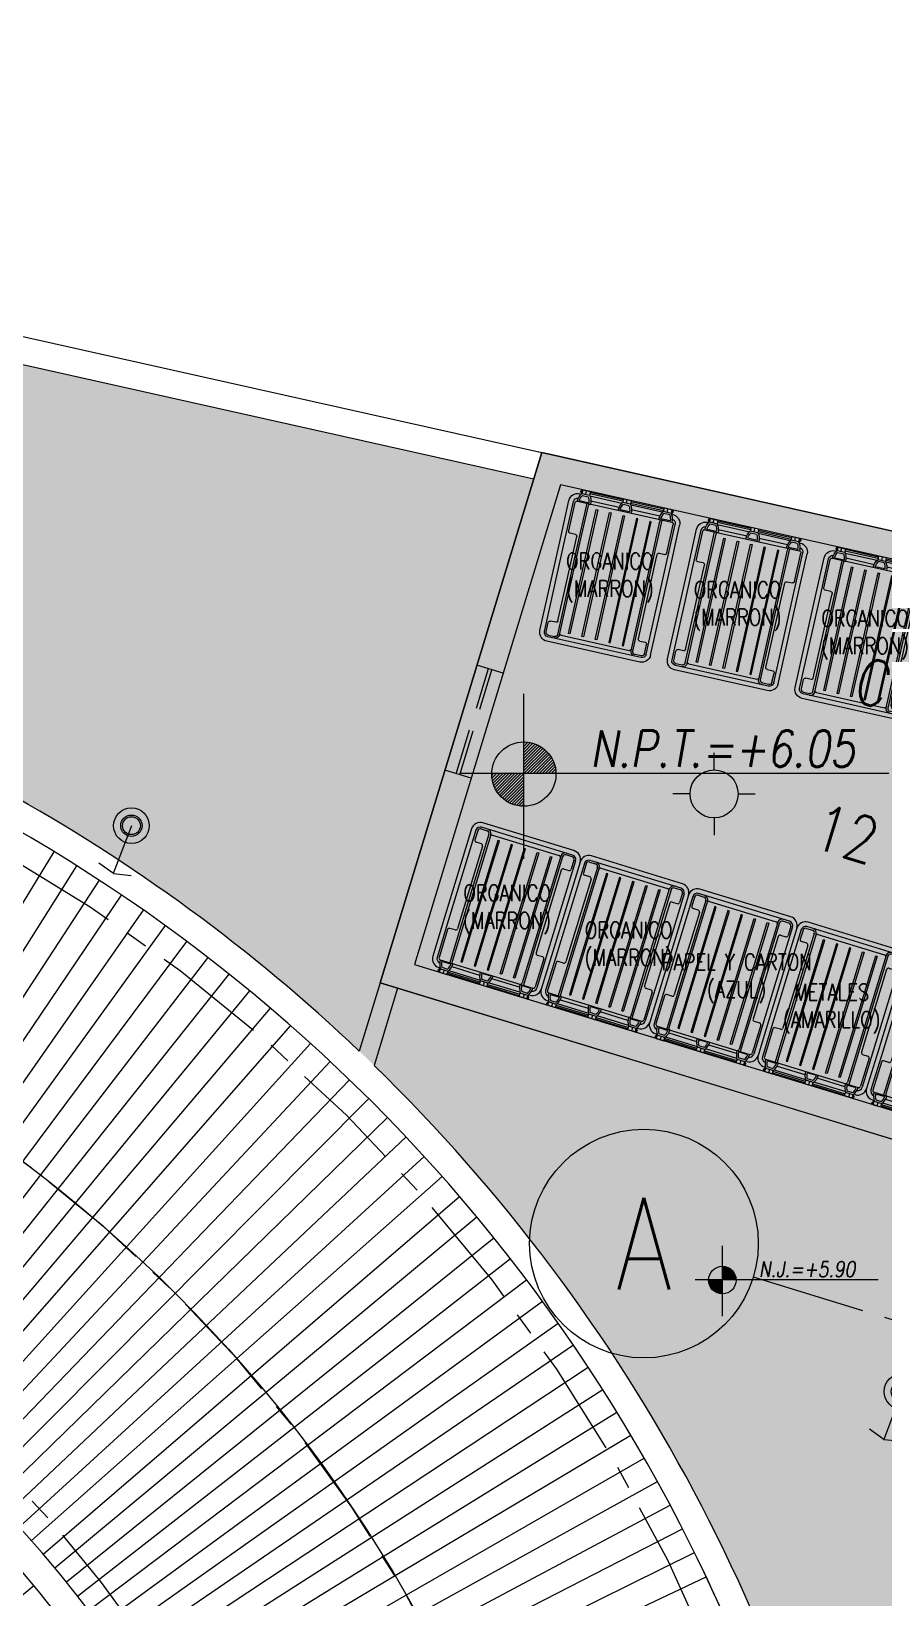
# Model space of a CAD drawing. Header units: millimetres. Extents: x 2471 to 2909, y 1327 to 1568.
# Drawn here: x 2648.28 to 2652.94, y 1510.7 to 1519.26 of the extents above; entities that cross this region are included whole.
import ezdxf
from ezdxf.enums import TextEntityAlignment as Align
from ezdxf.xclip import XClip

# ---------------------------------------------------------------- set-up
doc = ezdxf.new("R2010")
doc.units = ezdxf.units.MM
doc.header["$XCLIPFRAME"] = 2
for name, pattern in [('ACAD_ISO07W100', [3, 0, -3]), ('CENTER', [2, 1.25, -0.25, 0.25, -0.25]), ('HIDDEN', [0.375, 0.25, -0.125]), ('PHANTOM', [2.5, 1.25, -0.25, 0.25, -0.25, 0.25, -0.25])]:
    doc.linetypes.add(name, pattern=pattern)
doc.layers.get('0').update_dxf_attribs({"color": 251, "lineweight": 9})
for name, color, linetype, lineweight in [('A-CONTENEDOR DE BASURA', 251, 'Continuous', 13), ('A-EJES', 251, 'PHANTOM', 13), ('A-ESTRUCTURA-HATCH', 251, 'Continuous', 13), ('A-HATCH', 251, 'Continuous', 13), ('A-MURO ALTO', 251, 'Continuous', 13), ('A-MURO BAJO', 251, 'Continuous', 13), ('A-MUROS', 251, 'Continuous', 13), ('A-PROYECCIONES', 251, 'HIDDEN', 13), ('A_30_DispositivosElect', 251, 'Continuous', 13), ('A_50_TextoAmbiente', 251, 'Continuous', 13), ('A_50_TextoIndicaciones', 251, 'Continuous', 13), ('DLP_VERDE', 251, 'Continuous', 13)]:
    doc.layers.add(name, color=color, linetype=linetype, lineweight=lineweight)
doc.layers.add('DLP_ÁREA COMÚN', color=251, linetype='Continuous', lineweight=13, plot=False)
doc.styles.add('R80', font='romans.shx', dxfattribs={"width": 0.8, "oblique": 15, "height": 0.1})
doc.styles.add('R80-200', font='romans.shx', dxfattribs={"width": 0.8, "oblique": 10, "height": 0.2})
doc.styles.add('ROMANS', font='romans.shx', dxfattribs={"width": 0.8})

# ---------------------------------------------------------------- blocks, each defined once
blk = doc.blocks.new('A$C7e8b7994')
at = {"layer": 'A-HATCH', "color": 8}
for p, q in [((44.84024977617082, 131.3096373816952, 1.244826250967893e-06), (46.40172958531184, 133.8712347075343, 1.244826250967893e-06)), ((44.92434046653216, 131.2574677597731, 1.244826250967893e-06), (46.52586346291355, 133.7942224089056, 1.244826250967893e-06)), ((45.00760133768199, 131.2039837352931, 1.244826250967893e-06), (46.6487723668979, 133.7152698030695, 1.244826250967893e-06)), ((45.09001184772933, 131.1491985041648, 1.244826250967893e-06), (46.77042597875698, 133.6343963658437, 1.244826250967893e-06)), ((45.17155166110024, 131.093125583604, 1.244826250967893e-06), (46.89079427559045, 133.5516220545396, 1.244826250967893e-06)), ((45.25220065971371, 131.0357788093388, 1.244826250967893e-06), (47.00984755987884, 133.4669672930613, 1.244826250967893e-06)), ((45.33193894498982, 130.9771723300219, 1.244826250967893e-06), (47.12755645619472, 133.3804529681802, 1.244826250967893e-06)), ((45.41074684308842, 130.9173206062987, 1.244826250967893e-06), (47.24389192505623, 133.292100423947, 1.244826250967893e-06)), ((45.48860490723746, 130.8562384061515, 1.244826250967893e-06), (47.35882526167552, 133.2019314607605, 1.244826250967893e-06)), ((45.56549393138266, 130.7939407983795, 1.244826250967893e-06), (47.47232810614514, 133.1099683269858, 1.244826250967893e-06)), ((45.64139494023402, 130.7304431572556, 1.244826250967893e-06), (47.5843724522274, 133.0162337152287, 1.244826250967893e-06)), ((45.71628920792136, 130.6657611485571, 1.244826250967893e-06), (47.694930658472, 132.9207507483661, 1.244826250967893e-06)), ((45.79015825520037, 130.5999107314274, 1.244826250967893e-06), (47.80397544210427, 132.8235429907218, 1.244826250967893e-06)), ((45.86298385504051, 130.5329081546515, 1.244826250967893e-06), (47.91147990163881, 132.724634423852, 1.244826250967893e-06)), ((45.9347480412689, 130.4647699464113, 1.244826250967893e-06), (48.01741750907968, 132.6240494521335, 1.244826250967893e-06)), ((46.00543310472858, 130.3955129235983, 1.244826250967893e-06), (48.12176212735358, 132.5218128943816, 1.244826250967893e-06)), ((46.07502160666627, 130.3251541713253, 1.244826250967893e-06), (48.22448801191058, 132.4179499736056, 1.244826250967893e-06)), ((46.14349637544365, 130.2537110503763, 1.244826250967893e-06), (48.32556981343077, 132.312486320734, 1.244826250967893e-06)), ((46.21084051835351, 130.1812011878937, 1.244826250967893e-06), (48.42498259787681, 132.2054479504004, 1.244826250967893e-06)), ((46.27703741655569, 130.1076424755156, 1.244826250967893e-06), (48.52270182908978, 132.0968612805009, 1.244826250967893e-06)), ((46.3420707389887, 130.0330530609936, 1.244826250967893e-06), (48.61870339926099, 131.986753099598, 1.244826250967893e-06)), ((46.40592443846981, 129.957451350987, 1.244826250967893e-06), (48.71296362447902, 131.8751505725086, 1.244826250967893e-06)), ((46.46858275987324, 129.880855997093, 1.244826250967893e-06), (48.80545924211037, 131.7620812421665, 1.244826250967893e-06)), ((46.53003024408827, 129.8032858986408, 1.244826250967893e-06), (48.89616743402439, 131.6475730007514, 1.244826250967893e-06)), ((46.59025173034752, 129.7247601933777, 1.244826250967893e-06), (48.98506581774564, 131.5316541045904, 1.244826250967893e-06)), ((46.64923235794413, 129.6452982584015, 1.244826250967893e-06), (49.0721324608312, 131.4143531518057, 1.244826250967893e-06)), ((46.70695757589419, 129.5649196989834, 1.244826250967893e-06), (49.15734587726183, 131.2956990897655, 1.244826250967893e-06)), ((46.76341314095771, 129.4836443476379, 1.244826250967893e-06), (49.24068504606839, 131.1757211880758, 1.244826250967893e-06)), ((46.81858512366307, 129.4014922566712, 1.244826250967893e-06), (49.32212940140744, 131.0544490553439, 1.244826250967893e-06)), ((46.87245991043164, 129.3184836981818, 1.244826250967893e-06), (49.40165885005263, 130.9319126103073, 1.244826250967893e-06)), ((46.92502420919482, 129.2346391510218, 1.244826250967893e-06), (49.47925376746571, 130.8081420902163, 1.244826250967893e-06)), ((46.97626505052904, 129.149979303591, 1.244826250967893e-06), (49.55489501042757, 130.6831680284813, 1.244826250967893e-06)), ((47.02616979126469, 129.0645250445232, 1.244826250967893e-06), (49.62856391406967, 130.5570212649181, 1.244826250967893e-06)), ((47.07472611858975, 128.978297457099, 1.244826250967893e-06), (49.70024230208946, 130.4297329224646, 1.244826250967893e-06)), ((47.12192205045721, 128.8913178201765, 1.244826250967893e-06), (49.76991248896229, 130.3013344081119, 1.244826250967893e-06)), ((47.16774594478193, 128.8036075886339, 1.244826250967893e-06), (49.8375572853256, 130.1718574017286, 1.244826250967893e-06)), ((47.21218649257207, 128.7151884092018, 1.244826250967893e-06), (49.90315999844461, 130.0413338523358, 1.244826250967893e-06)), ((45.13705289975042, 128.9027167893946, 1.244826250967893e-06), (46.29057248405297, 129.8615663936362, 1.244826250967893e-06)), ((47.25523272919236, 128.6260820971802, 1.244826250967893e-06), (49.96670444478514, 129.9097959604114, 1.244826250967893e-06))]:
    blk.add_line(p, q, dxfattribs=at)
blk = doc.blocks.new('A$C64a6e5d1')
at = {"layer": 'A-EJES', "ltscale": 0.5}
blk.add_line((76.34892446326558, 134.5254063131288), (102.9859042136814, 126.3946378026158), dxfattribs=at)
at = {"layer": 'A-EJES', "linetype": 'Continuous'}
blk.add_circle((75.75115264757187, 134.7078723544255), 0.6249999999999999, dxfattribs=at)
at = {"layer": 'A-EJES', "color": 1, "linetype": 'Continuous', "style": 'ROMANS', "width": 0.8}
blk.add_text('A', height=0.4999999999999999, dxfattribs=at).set_placement((75.75115264757187, 134.7078723544255), align=Align.MIDDLE_CENTER)
blk = doc.blocks.new('EST P1')
at = {"layer": 'A-ESTRUCTURA-HATCH'}
h = blk.add_hatch(dxfattribs=at)
h.set_pattern_fill('ANSI31', color=256, scale=0.02, angle=-1.27e-14)
h.set_pattern_definition([(44.99999999999999, (-226392.077087921, -8188203.059610654), (-0.04490128060534576, 0.04490128060534578), [])])
h.paths.add_polyline_path([(-3.609998156578513, 5.049997552298009), (-3.610000176762696, 4.849997552111745), (-44.785000133008, 4.84999814722687), (-44.78500010908465, -0.1500023566186428), (-46.9899987593235, -0.1500020446255803), (-46.98999930798891, -11.15000239294022), (-3.609999100328423, -11.15005090925843), (-3.609999100328423, -11.40005090925843), (-47.23999938514316, -11.40005881432444), (-47.23999953552266, 0.1499976431950927), (-45.03499953550636, 0.1499976431950927), (-45.0350001337647, 5.049998153932393)])
h.paths.add_polyline_path([(5.875668717722874, 4.849997540004551), (5.875668724213028, 5.04999746195972), (35.53000006324146, 5.049996703863144), (35.53000006324146, 4.849997698329389)])
h.paths.add_polyline_path([(47.9150172030495, 5.049996227957308), (35.58000069746049, 5.049997348338366), (35.58000069746049, 4.849997348152101), (47.9150167714979, 4.849997607059777)])
h.paths.add_polyline_path([(51.86500159354182, 4.849997512064874), (53.37567124809721, 4.84999814722687), (53.37566821934888, 5.049995731562376), (51.86500180143048, 5.049995731562376)])
edge = h.paths.add_edge_path()
edge.add_arc((63.30066905260901, -0.1500025354325771), 9.699999993899837, 359.9999991583288, 539.9999991583288)
edge.add_line((53.60066905870917, -0.1500023929402232), (53.80066905872081, -0.1500023929402232))
edge.add_arc((63.30066905263811, -0.1500025345012546), 9.4999999939173, 0.904707007975901, 179.9999991462264, ccw=False)
edge.add_line((72.79948476422578, -2.6654452085495e-06), (70.35068066572421, 2.236943691968918e-05))
edge.add_line((70.35068066572421, 2.236943691968918e-05), (70.35067913253442, -0.1499448418617249))
edge.add_line((70.35067913253442, -0.1499448418617249), (73.00066904650885, -0.150002677924931))
edge = h.paths.add_edge_path()
edge.add_arc((63.30071679371758, -0.1499939998611808), 3.299962339182982, 0.0008535084975947384, 49.99468487219946)
edge.add_line((65.42212619486963, 2.377727027982473), (65.4221670004481, -0.1499835988506675))
edge.add_line((65.4221670004481, -0.1499835988506675), (65.27216700115241, -0.1499896282330155))
edge.add_line((65.27216700115241, -0.1499896282330155), (65.27206754402141, 2.496426238678396))
edge.add_arc((63.30066965197329, -0.1500051133334637), 3.300001295406272, 53.31658296793058, 179.9999577317531)
edge.add_line((60.00066835692269, -0.1500026788562536), (59.80066835691105, -0.1500026788562536))
edge.add_arc((63.30067374499049, -0.1500072199851274), 3.50000538808239, 2.4573619850427235, 179.9999256608235, ccw=False)
edge.add_line((66.79746054686257, 5.869567394256592e-05), (69.45068066581734, 3.157090395689011e-05))
edge.add_line((69.45068066581734, 3.157090395689011e-05), (69.45067913254024, -0.1499448418617249))
edge.add_line((69.45067913254024, -0.1499448418617249), (66.60067913253442, -0.1499448418617249))
h.paths.add_polyline_path([(-3.559999100340065, -11.15003591403365), (35.53000069747213, -11.15003591403365), (35.53000069747213, -11.40006590355188), (-3.559999100340065, -11.40006590355188)])
h.paths.add_polyline_path([(35.58000069746049, -11.1500659417361), (71.88000514594023, -11.1501255556941), (71.88000514594023, -11.40006201900542), (35.58000069746049, -11.40000240504742)])
blk = doc.blocks.new('A$C47ad906b')
at = {"linetype": 'ACAD_ISO07W100'}
blk.add_blockref('EST P1', (27.08587306272238, 53.63165718247183), dxfattribs=at)
blk = doc.blocks.new('AP_Av.Ejercito Esq.Choquehuanca_Plantas_Rev1_20190619$0$CONTENEDOR DE BASURA 360L')
at = {"linetype": 'ByBlock'}
for p, q in [((-0.3099999997120907, 0.8000646918320932), (-0.3100000002214075, 0.2881362924017593)), ((-0.2850323458824281, 0.8000646918320932), (-0.2850323463444512, 0.2881362924017593)), ((0.2600646917362606, 0.8500000003863614), (-0.2600646921036973, 0.8499999998261124)), ((0.2600646917362606, 0.8250323465566988), (-0.2600646921036973, 0.8250323458436547)), ((0.2850323455659233, 0.8000646918320934), (0.2850323460279468, 0.2881362924017595)), ((0.3099999993919479, 0.8000646918320934), (0.3099999999012651, 0.2881362924017595)), ((-0.3100000002214075, 0.2881362924017593), (-0.3100000003669266, 0.073639702881337)), ((-0.2850323463444512, 0.2881362924017593), (-0.285032346537264, 0.07363970288133702)), ((0.2850323460279468, 0.2881362924017595), (0.2850323462243977, 0.07363970288133727)), ((0.3099999999012651, 0.2881362924017595), (0.3100000000467844, 0.07363970288133728)), ((-0.2600646927585331, 0.02370439435617288), (-0.2524350237054023, 0.02370439435617289)), ((-0.2581986829773086, 0.0048648969750501), (-0.2581986829773086, 0.01290243821858883)), ((-0.2581986829773086, 0.01290243821858883), (-0.2556816694068402, 0.01290243821858883)), ((-0.2581986829773086, 0.0048648969750501), (-0.2556816694068402, 0.004864896975050101)), ((-0.2556816694068402, 5.92701180720497e-05), (-0.2556816694068402, 0.01770806598506158)), ((-0.2556816694068402, 0.01770806598506158), (-0.2512494768507167, 0.01770806598506158)), ((-0.2512494768507167, 5.927011807205167e-05), (-0.2556816694068402, 5.92701180720497e-05)), ((-0.2512494768507167, 0.01770806598506158), (-0.2512494768507167, 5.927011807205167e-05)), ((-0.2512494768507167, 0.01290243821858883), (-0.2496794629896613, 0.01290243821858883)), ((-0.2512494768507167, 0.004864896975050103), (-0.2496794629896613, 0.004864896975050104)), ((-0.2496794629896613, -1.109401698585661e-16), (-0.2496794629896613, 0.0196093670092522)), ((-0.2496794629896613, 0.0196093670092522), (-0.2065087854298326, 0.01960936700925222)), ((-0.2283648458123935, 0.01960936700925221), (-0.2283648458123935, -1.014745783580566e-16)), ((-0.2065087854298326, -9.176853777232994e-17), (-0.2065087854298326, 0.01960936700925222)), ((-0.02139811859160546, 0.01290243821858893), (-0.2065087854298326, 0.01290243821858885)), ((-0.02139811859160546, 0.004864896975050205), (-0.2065087854298326, 0.004864896975050123)), ((-0.2037532247104537, 0.02370439435617291), (-0.02415368023503107, 0.02370439435617299)), ((-0.1933895137644868, 0.04867204814945572), (-0.03451739118099797, 0.04867204814945579)), ((-0.02139811869346886, -9.56288804655988e-18), (-0.02139811869346887, 0.0196093670092523)), ((0.02177255794231313, 0.01960936700925232), (-0.02139811869346887, 0.0196093670092523)), ((0.02177255794231314, 9.608743629317108e-18), (-0.02139811869346886, -9.56288804655988e-18)), ((-8.700722434196173e-18, 0.01960936700925231), (0, -6.021442369943973e-20)), ((0.02177255794231314, 9.608743629317108e-18), (0.02177255794231313, 0.01960936700925232)), ((0.02177255794231314, 0.01290243821858895), (0.2065087851096905, 0.01290243821858903)), ((0.02177255794231314, 0.004864896975050224), (0.2065087851096905, 0.004864896975050307)), ((0.2037532243903115, 0.02370439435617309), (0.02452811958573874, 0.02370439435617301)), ((0.03215778776211663, 0.02370439435617301), (0.02452811958573874, 0.02370439435617301)), ((0.1933895134443446, 0.04867204814945589), (0.03489183053170562, 0.04867204814945582)), ((0.2065087851096905, 9.16481087827594e-17), (0.2065087851096905, 0.0196093670092524)), ((0.2496794626695191, 0.01960936700925242), (0.2065087851096905, 0.0196093670092524)), ((0.2496794626695191, 1.108197408689955e-16), (0.2065087851096905, 9.16481087827594e-17)), ((0.2283648454958893, 0.01960936700925241), (0.2283648454958893, 1.013541493701017e-16)), ((0.2496794626695191, 1.108197408689955e-16), (0.2496794626695191, 0.01960936700925242)), ((0.2512494765305746, 0.01290243821858905), (0.2496794626695191, 0.01290243821858905)), ((0.2512494765305746, 0.004864896975050327), (0.2496794626695191, 0.004864896975050326)), ((0.2512494765305746, 0.0177080659850618), (0.2512494765305746, 5.927011807227483e-05)), ((0.2556816690903361, 0.01770806598506181), (0.2512494765305746, 0.0177080659850618)), ((0.2512494765305746, 5.927011807227483e-05), (0.2556816690903361, 5.92701180722768e-05)), ((0.2600646924420289, 0.02370439435617311), (0.2524350233888981, 0.02370439435617311)), ((0.2556816690903361, 5.92701180722768e-05), (0.2556816690903361, 0.01770806598506181)), ((0.2581986826608045, 0.01290243821858906), (0.2556816690903361, 0.01290243821858905)), ((0.2581986826608045, 0.004864896975050329), (0.2556816690903361, 0.004864896975050328)), ((0.2581986826608045, 0.004864896975050329), (0.2581986826608045, 0.01290243821858906)), ((-0.2496794629896613, -1.109401698585661e-16), (-0.2065087854298326, -9.176853777232994e-17))]:
    blk.add_line(p, q, dxfattribs=at)
at = {"color": 8, "linetype": 'ByBlock'}
for p, q in [((-0.2750452843738461, 0.8000646918320932), (-0.2750452843738461, 0.7478634210077949)), ((-0.2600646920564035, 0.8150452841750017), (-0.2255214320739473, 0.8150452841750017)), ((-0.2105408398074363, 0.8000646918320932), (-0.2105408402185277, 0.2881362924017593)), ((-0.2005537782442847, 0.8000646918320932), (-0.2005537787572395, 0.2881362924017593)), ((-0.1905667167357027, 0.8011186035677461), (0.1905667164155599, 0.8011186035677463)), ((0.2005537779277798, 0.8000646918320934), (0.2005537784370971, 0.2881362924017595)), ((0.2105408394872935, 0.8000646918320934), (0.2105408398983853, 0.2881362924017595)), ((0.2600646917362606, 0.8150452841750019), (0.2255214317538044, 0.8150452841750019)), ((0.2750452840537033, 0.8000646918320934), (0.2750452840537033, 0.7478634210077951)), ((-0.235097037353626, 0.7378763594482812), (-0.2650582228579882, 0.7378763594482812)), ((-0.225109975841406, 0.7278892979105954), (-0.2251099763980166, 0.2881362924017593)), ((0.2251099755249012, 0.7278892979105956), (0.2251099760815121, 0.2881362924017595)), ((0.2350970370334832, 0.7378763594482814), (0.2650582225414834, 0.7378763594482814)), ((-0.2251099764489483, 0.2881362924017593), (-0.22510997649988, 0.2557425251725362)), ((-0.2105408402658215, 0.2881362924017593), (-0.2105408404622722, 0.06617220515181534)), ((-0.2005537787572395, 0.2881362924017593), (-0.2005537789500522, 0.07615926668950115)), ((0.2005537784370971, 0.2881362924017595), (0.200553778633548, 0.07615926668950132)), ((0.210540839949317, 0.2881362924017595), (0.210540840145768, 0.06617220515181553)), ((0.2251099761288059, 0.2881362924017595), (0.2251099761797376, 0.2557425251725364)), ((-0.2750452850286821, 0.2357684021480962), (-0.275045285028682, 0.07615926668950111)), ((-0.2350970380084619, 0.245755463685782), (-0.2650582235164621, 0.245755463685782)), ((0.2350970376919576, 0.2457554636857823), (0.2650582231963198, 0.2457554636857823)), ((0.2750452847085397, 0.2357684021480965), (0.2750452847085398, 0.07615926668950136)), ((-0.264834180017715, 0.06617220515181532), (0.2650582231963198, 0.06617220515181554)), ((-0.2546139311471052, 0.06093161226453947), (-0.2015743172723888, 0.06093161226453949)), ((-0.24433907569437, 0.02959642855421396), (-0.2118491727724177, 0.02959642855421398)), ((0.02670702707109737, 0.06093161226453959), (-0.02633258772402772, 0.06093161226453957)), ((0.01643217162200016, 0.02959642855421408), (-0.01605773139817758, 0.02959642855421406)), ((0.254613930826963, 0.06093161226453969), (0.2015743169522466, 0.06093161226453967)), ((0.2443390753778658, 0.02959642855421418), (0.2118491724522755, 0.02959642855421417))]:
    blk.add_line(p, q, dxfattribs=at)
for points in [[(-0.1457581505965212, 0.7823824324317762), (-0.1538674100556822, 0.7823824324317762), (-0.1538674096445904, 0.2881362924017594), (-0.1538674094008457, 0.08877526946889695), (-0.1457581499416847, 0.08877526946889695), (-0.1457581501854294, 0.2881362924017594)], [(-0.07075815059579361, 0.7823824324317763), (-0.07886741005495458, 0.7823824324317763), (-0.07886740964386275, 0.2881362924017594), (-0.07886740940011809, 0.08877526946889698), (-0.07075814994095712, 0.088775269468897), (-0.07075815018470179, 0.2881362924017594)], [(0.00424184940493398, 0.7823824324317763), (-0.003867410054226987, 0.7823824324317763), (-0.003867409643135162, 0.2881362924017594), (-0.003867409399390493, 0.08877526946889702), (0.004241850059770474, 0.08877526946889702), (0.004241849816025805, 0.2881362924017594)], [(0.07113258994650061, 0.7823824324317763), (0.07924184940566158, 0.7823824324317763), (0.0792418489945702, 0.2881362924017595), (0.0792418487508257, 0.08877526946889706), (0.07113258929166473, 0.08877526946889705), (0.07113258953540923, 0.2881362924017595)], [(0.1461325899472282, 0.7823824324317764), (0.1542418494063892, 0.7823824324317764), (0.1542418489952978, 0.2881362924017595), (0.1542418487515533, 0.08877526946889709), (0.1461325892923923, 0.08877526946889709), (0.1461325895361368, 0.2881362924017595)]]:
    blk.add_lwpolyline(points, close=True, dxfattribs=at)
at = {"linetype": 'ByBlock'}
for centre, radius, start, end in [((-0.2600646921036972, 0.800064691853921), 0.04993530796631399, 90.00000000000001, 180), ((-0.2600646921036972, 0.800064691853921), 0.02496765398315692, 90.00000000000001, 180), ((0.2600646917835544, 0.8000646918539213), 0.04993530796631399, 1.491937350390582e-14, 90.00000000000001), ((0.2600646917835544, 0.8000646918539213), 0.02496765398315692, 1.491937350390582e-14, 90.00000000000001), ((-0.2600646927585331, 0.07363970288133703), 0.04993530796631399, 180, 270), ((-0.2600646927585331, 0.07363970288133703), 0.02496765398315692, 180, 263.6322161207967), ((-0.184133647753697, 0.06669004387367741), 0.08070219368024055, 180.3676507583471, 215.6891790610574), ((-0.272054600665797, 0.06669004387367737), 0.08070219368024055, 324.3108209389426, 359.6323492416529), ((0.04414769658978909, 0.06669004387367751), 0.08070219368024055, 180.3676507583471, 215.6891790610574), ((-0.04377325636960452, 0.06669004387367748), 0.08070219368024055, 324.3108209389426, 359.6323492416529), ((0.2720546003456547, 0.06669004387367762), 0.08070219368024055, 180.3676507583471, 215.6891790610574), ((0.1841336474335548, 0.06669004387367758), 0.08070219368024055, 324.3108209389426, 359.6323492416529), ((0.2600646924420288, 0.07363970288133725), 0.04993530796631399, 270, 1.491937350390582e-14), ((0.2600646924420288, 0.07363970288133725), 0.02496765398315692, 276.3677838792033, 1.491937350390582e-14)]:
    blk.add_arc(centre, radius, start, end, dxfattribs=at)
at = {"color": 8, "linetype": 'ByBlock'}
for centre, radius, start, end in [((-0.2600646921036972, 0.800064691853921), 0.0149805923898943, 90.00000000000001, 180), ((-0.2255214320739473, 0.800064691853921), 0.02496765398315692, 1.491937350390582e-14, 90.00000000000001), ((-0.2255214320739473, 0.800064691853921), 0.0149805923898943, 1.491937350390582e-14, 90.00000000000001), ((-0.1905667167357027, 0.7911315420300603), 0.009987061593262769, 90.00000000000001, 180), ((0.1905667164155599, 0.7911315420300605), 0.009987061593262769, 1.491937350390582e-14, 90.00000000000001), ((0.2255214317538044, 0.8000646918539213), 0.02496765398315692, 90.00000000000001, 180), ((0.2255214317538044, 0.8000646918539213), 0.0149805923898943, 90.00000000000001, 180), ((0.2600646917835544, 0.8000646918539213), 0.0149805923898943, 1.491937350390582e-14, 90.00000000000001), ((-0.2650582228579882, 0.7478634210077949), 0.009987061593262769, 180, 270), ((-0.235097037353626, 0.7278892979105954), 0.009987061593262769, 1.491937350390582e-14, 90.00000000000001), ((0.2350970370334832, 0.7278892979105956), 0.009987061593262769, 90.00000000000001, 180), ((0.2650582225414834, 0.7478634210077951), 0.009987061593262769, 270, 1.491937350390582e-14), ((-0.2650582235164621, 0.2357684021480962), 0.009987061593262769, 90.00000000000001, 180), ((-0.2350970380557557, 0.2557425251725362), 0.009987061593262769, 270, 1.491937350390582e-14), ((0.2350970377428893, 0.2557425251725364), 0.009987061593262769, 180, 270), ((0.2650582231963198, 0.2357684021480965), 0.009987061593262769, 1.491937350390582e-14, 90.00000000000001), ((-0.2650582235164621, 0.076159266711329), 0.009987061593262769, 180, 270), ((-0.184133647753697, 0.06669004387367741), 0.07071513208697777, 184.6708474920603, 211.6379482475587), ((-0.272054600665797, 0.06669004387367737), 0.07071513208697777, 328.3620517534246, 355.3291525079397), ((-0.1905667173869006, 0.07615926671132903), 0.009987061593262769, 180, 270), ((0.04414769658978909, 0.06669004387367751), 0.07071513208697777, 184.6708474920603, 211.6379482465755), ((-0.04377325636960452, 0.06669004387367748), 0.07071513208697777, 328.3620517524413, 355.3291525079397), ((0.1905667170740344, 0.0761592667113292), 0.009987061593262769, 270, 1.491937350390582e-14), ((0.2720546003456547, 0.06669004387367762), 0.07071513208697777, 184.6708474920603, 211.6379482465755), ((0.1841336474335548, 0.06669004387367758), 0.07071513208697777, 328.3620517524413, 355.3291525079397), ((0.2650582231963198, 0.07615926671132922), 0.009987061593262769, 270, 1.491937350390582e-14)]:
    blk.add_arc(centre, radius, start, end, dxfattribs=at)
blk = doc.blocks.new('SIM NIVEL PLANTA')
at = {"linetype": 'Continuous'}
h = blk.add_hatch(dxfattribs=at)
h.set_pattern_fill('_USER', color=256, scale=0.0999963382923852, angle=45, style=0, pattern_type=0)
h.set_pattern_definition([(45, (35396.10580914898, 26516.48920438578), (-0.0707080889003696, 0.0707080889003696), [])])
h.paths.add_polyline_path([(-17.03192196782002, 1e-16), (-15.53208676343602, 1e-16, 0.4092090227661144), (-17.03192196782002, 1.474380134766136)])
h.paths.add_polyline_path([(-18.53175717220401, -1e-16, 0.4192358746569979), (-17.03192196782002, -1.525729753993459), (-17.03192196782002, 0)])
for p, q in [((-17.03192196782002, -3.974827738415029), (-17.03192196782002, 3.71603278895526)), ((0, 0), (-20, 0))]:
    blk.add_line(p, q)
blk.add_circle((-17.03192196782002, -0.0256748096136619), 1.500054944379798, dxfattribs=at)
at = {"style": 'R80'}
blk.add_attdef('N.P.T.+0.00', text='', height=2.029999999999998, dxfattribs=at).set_placement((-7.766043381718013, 2.014999999999999), align=Align.MIDDLE_CENTER)
blk = doc.blocks.new('L10')
at = {"layer": 'A_30_DispositivosElect'}
blk.add_hatch(color=256, dxfattribs=at).paths.add_polyline_path([(-0.02437810681423969, 0, 1), (0.02437810681423969, 0, 1)])
for p, q in [((-0.0001773714624278, 0.1398794208952268), (-0.04747004314077685, 0.1270787518294583)), ((-0.0001773714624278, 0.1398794208952268), (0.04714761137407208, 0.1271987299623731)), ((0, 0), (0, 0.1398560694992028))]:
    blk.add_line(p, q, dxfattribs=at)
for radius in [0.04875, 0.02920139353453521, 0.02437810681423969]:
    blk.add_circle((0, 0), radius, dxfattribs=at)
blk = doc.blocks.new('LUMINARIA 1 EN 75')
at = {"layer": 'A_30_DispositivosElect'}
for p, q in [((0, 0.1312499999996817), (0, 0.2249999999996817)), ((-0.1312499999994543, 0), (-0.2249999999994543, 0)), ((0.1312500000003638, 0), (0.2250000000003638, 0)), ((0, -0.1312500000001364), (0, -0.2250000000001364))]:
    blk.add_line(p, q, dxfattribs=at)
blk.add_circle((0, 0), 0.13125, dxfattribs=at)

msp = doc.modelspace()

# ---------------------------------------------------------------- hatches: boundary and pattern name
at = {"layer": 'DLP_VERDE'}
h = msp.add_hatch(dxfattribs=at)
h.set_pattern_fill('AR-SAND', color=256, scale=0.003500000000000004, angle=215)
h.set_pattern_definition([(252.5, (2626.451044214649, 1388.432348915195), (0.1028379063742484, -0.1371042579803462), [0, -0.135128, 0, -0.15113, 0, -0.1444625]), (222.5, (2626.451044214649, 1388.432348915195), (0.01502412461654389, -0.295758648264572), [0, -0.07289800000000013, 0, -0.1217930000000002, 0, -0.04667250000000006]), (182.5, (2626.540616033242, 1388.495067777862), (-0.2264915386418955, -0.159205150184995), [0, -0.04445, 0, -0.16002, 0, -0.208915]), (172.5, (2626.540616033242, 1388.495067777862), (-0.1741606377632482, -0.2171998499440063), [0, -0.022225, 0, -0.104902, 0, -0.120015])])
edge = h.paths.add_edge_path()
edge.add_line((2652.861020687843, 1508.531421993678), (2654.176527069321, 1512.842049652529))
edge.add_line((2654.176527069321, 1512.842049652529), (2650.1873389405, 1514.059788568695))
edge.add_line((2650.1873389405, 1514.059788568695), (2651.027696661061, 1516.8127142245))
edge.add_line((2651.027696661061, 1516.8127142245), (2637.716517710876, 1519.791418261645))
edge.add_line((2637.716517710876, 1519.791418261645), (2638.058510052207, 1519.345957464357))
edge.add_arc((2642.936690207243, 1523.09106873144), 6.150000002261192, 217.5144274627597, 224.3641771562413)
edge.add_arc((2642.936690210328, 1523.091068725852), 6.150000000565152, 224.3641770989272, 255.7346552232251)
edge.add_line((2641.421251117535, 1517.130704277014), (2645.893115840641, 1515.993720342224))
edge.add_arc((2643.564514307618, 1506.835111557325), 9.449999998647044, 10.34085598312248, 75.73465521858259, ccw=False)
at = {"layer": 'DLP_ÁREA COMÚN', "transparency": 33554559}
h = msp.add_hatch(color=8, dxfattribs=at)
h.dxf.hatch_style = 1
h.paths.add_polyline_path([(2650.187338757408, 1514.059788027597), (2651.071617621193, 1516.956594840442), (2656.524060147807, 1515.736476574843), (2655.654621198824, 1512.888003000808), (2654.448307468082, 1513.256243859237), (2654.309504152995, 1512.801516655651)])
h.paths.add_polyline_path([(2666.103961089502, 1441.008470715774), (2668.134977005007, 1441.854032336553), (2670.076031348777, 1437.191672830661), (2668.045015433912, 1436.346111209882)])

# ---------------------------------------------------------------- linework, layer by layer
at = {"elevation": -3.362277385823111e-06}
msp.add_lwpolyline([(2640.482842289457, 1515.687108273437, 0.01776528507319448), (2641.014669893767, 1515.531582109449), (2645.486534631454, 1514.394598170934, -0.293338605710546), (2651.237821191833, 1508.235240811301)], format="xyb", dxfattribs=at)
at = {"layer": 'A-MURO ALTO'}
for p, q in [((2637.577999180117, 1519.976124949572, -3.362277385823111e-06), (2651.071617849891, 1516.956595532415, -3.362277385823111e-06)), ((2637.716517710847, 1519.791418261645, -3.362277385823111e-06), (2651.027696661061, 1516.8127142245, -3.362277385823111e-06))]:
    msp.add_line(p, q, dxfattribs=at)
at = {"layer": 'A-MURO BAJO', "ltscale": 0.5, "elevation": -3.362277385823111e-06}
for points in [[(2650.187338773881, 1514.05978802294), (2650.073311672626, 1513.686246999358)], [(2650.282981829594, 1514.030592031596), (2650.154144834195, 1513.608535322179)]]:
    msp.add_lwpolyline(points, dxfattribs=at)
at = {"layer": 'A-MURO BAJO', "ltscale": 0.5}
for centre, radius, start, end in [((2643.564514308374, 1506.835111558256, -3.362277385823111e-06), 9.449999997713844, 46.46783939545572, 75.73465518129986), ((2643.564514316931, 1506.8351115536, -3.362277385823111e-06), 9.300000000218423, 26.52679380497691, 75.73465519584381), ((2643.564514308374, 1506.835111558256, -3.362277385823111e-06), 9.449999997713844, 10.34085599181796, 45.78798696291478), ((2643.564515701924, 1506.83511157502, -3.362277385823111e-06), 6.299999635885899, 257.5472848963621, 75.73466732411354), ((2643.564514294084, 1506.835111555462, -3.362277385823111e-06), 6.150000000580431, 257.5514765815874, 75.73465498066713), ((2643.564514316931, 1506.8351115536, -3.362277385823111e-06), 9.300000000218423, 12.22853016303261, 26.52679380497691), ((2643.564514316931, 1506.8351115536, -3.362277385823111e-06), 9.300000000218423, 10.34085599181796, 26.52679380497691)]:
    msp.add_arc(centre, radius, start, end, dxfattribs=at)
at = {"layer": 'A-MUROS'}
for p, q in [((2651.071617850211, 1516.956595533346, -3.362277385823111e-06), (2650.1873389405, 1514.059788568695, -3.362277385823111e-06)), ((2656.524060376999, 1515.736477267747, -3.362277385823111e-06), (2651.071617850211, 1516.956595533346, -3.362277385823111e-06)), ((2651.174501629975, 1516.779862997872, -3.362277385823111e-06), (2650.37459750627, 1514.159459175361, -3.362277385823111e-06)), ((2656.33333020575, 1515.625448083324, -3.362277385823111e-06), (2651.174501629975, 1516.779862997872, -3.362277385823111e-06)), ((2650.37459750627, 1514.159459175361, -3.362277385823111e-06), (2654.209833747641, 1512.988775876169, -3.362277385823111e-06)), ((2650.1873389405, 1514.059788568695, -3.362277385823111e-06), (2654.30950415285, 1512.801516655651, -3.362277385823111e-06))]:
    msp.add_line(p, q, dxfattribs=at)
at = {"layer": 'A-PROYECCIONES'}
for p, q in [((2650.604058416669, 1515.202285489818, -3.362277385823111e-06), (2650.779234341454, 1515.776143830088, -3.362277385823111e-06)), ((2650.623187028446, 1515.19644629099, -3.362277385823111e-06), (2650.798362953231, 1515.770304632192, -3.362277385823111e-06)), ((2650.860530941623, 1515.75132724159, -3.362277385823111e-06), (2650.717066352131, 1515.795121221622, -3.362277385823111e-06)), ((2650.685355016605, 1515.177468900388, -3.362277385823111e-06), (2650.541890428045, 1515.22126288042, -3.362277385823111e-06))]:
    msp.add_line(p, q, dxfattribs=at)
at = {"layer": 'A-PROYECCIONES', "color": 8, "linetype": 'CENTER', "ltscale": 0.5, "transparency": 33554623, "elevation": -3.362277385823111e-06}
for points in [[(2640.890362045691, 1498.084602446114, 1.024092323354118), (2645.819191993148, 1515.702970854757), (2641.347327255782, 1516.839954793272, -0.1683306026537217), (2637.820550043041, 1519.163269111705), (2637.419712451017, 1519.685378563409)], [(2641.284909102447, 1499.375661167135, 1.024092330934355), (2645.486534631454, 1514.394598170934), (2641.014669893767, 1515.531582109449, -0.1683306026537109), (2636.749730008588, 1518.341171517787), (2636.404745343599, 1518.790529955929)], [(2641.679456159203, 1500.666719887224, 1.024092326998782), (2645.15387726976, 1513.086225487111), (2640.682012531753, 1514.223209425626, -0.1683306026544261), (2635.678909974107, 1517.519073923869), (2635.279397902973, 1518.03945682366)]]:
    msp.add_lwpolyline(points, format="xyb", dxfattribs=at)
at = {"layer": 'A-PROYECCIONES', "color": 8, "linetype": 'Continuous', "elevation": -3.362277385823111e-06}
msp.add_lwpolyline([(2648.479599155594, 1504.598609635425, 0.4425778204346869), (2645.320300530955, 1511.941696984512)], format="xyb", dxfattribs=at)
at = {"layer": 'DLP_ÁREA COMÚN', "color": 8, "transparency": 33554559}
msp.add_lwpolyline([(2650.187338757408, 1514.059788027597), (2651.071617621193, 1516.956594840442), (2656.524060147807, 1515.736476574843), (2655.654621198824, 1512.888003000808), (2654.448307468082, 1513.256243859237), (2654.309504152995, 1512.801516655651)], close=True, dxfattribs=at)

# ---------------------------------------------------------------- block references
at = {"color": 1}
msp.add_blockref('A$C64a6e5d1', (2575.878941199735, 1377.926736980495), dxfattribs=at)
msp.add_blockref('A$C7e8b7994', (2602.003372123748, 1380.90482853428, -3.693587338772197e-06))
at = {"layer": 'A-CONTENEDOR DE BASURA', "xscale": -1, "rotation": 167.386460032335}
for p in [(2651.538692796653, 1516.698366258112, -3.362277385823111e-06), (2652.236436402708, 1516.542228948144, -3.362277385823111e-06), (2652.934180008938, 1516.386091638175, -3.362277385823111e-06)]:
    msp.add_blockref('AP_Av.Ejercito Esq.Choquehuanca_Plantas_Rev1_20190619$0$CONTENEDOR DE BASURA 360L', p, dxfattribs=at)
at = {"layer": 'A-CONTENEDOR DE BASURA', "rotation": 343.0246727842355}
for p in [(2650.75039936319, 1514.044741952611, -3.362277385823111e-06), (2651.343386315471, 1513.863726831791, -3.362277385823111e-06), (2651.936373269381, 1513.68271171656, -3.362277385823111e-06), (2652.529360221546, 1513.501696595741, -3.362277385823111e-06), (2653.122347173681, 1513.32068147399, -3.362277385823111e-06)]:
    msp.add_blockref('AP_Av.Ejercito Esq.Choquehuanca_Plantas_Rev1_20190619$0$CONTENEDOR DE BASURA 360L', p, dxfattribs=at)
at = {"layer": 'A_30_DispositivosElect', "rotation": 180}
msp.add_blockref('LUMINARIA 1 EN 75', (2652.013628456355, 1515.091717192722, -9.197228231781127e-06), dxfattribs=at)
at = {"layer": 'A_30_DispositivosElect', "xscale": 2.000000000000001, "yscale": 2.000000000000001, "zscale": 2.000000000000001, "rotation": 159.2417741102628}
for p in [(2648.827634111388, 1514.917972199438, -2.447181730147463e-06), (2653.040814204803, 1511.82594620232, -2.447181730147463e-06)]:
    msp.add_blockref('L10', p, dxfattribs=at)
at = {"layer": 'A_50_TextoIndicaciones'}
ref = msp.add_blockref('SIM NIVEL PLANTA', (2652.969203274777, 1515.202962306147, -3.362277385823111e-06), dxfattribs=dict(at, xscale=0.1171875000000001, yscale=0.1171875000000001, zscale=0.1171875000000001))
ref.add_attrib('N.P.T.+0.00', 'N.P.T.=+6.05', dxfattribs={"layer": '0', "height": 0.2, "rotation": 5.336085289072462e-08, "style": 'R80-200', "oblique": 10, "width": 0.8}).set_placement((2652.059120066631, 1515.439095117902, -3.362277385823111e-06), align=Align.TOP_CENTER)
at = {"layer": 'A_50_TextoIndicaciones', "color": 1}
ref = msp.add_blockref('SIM NIVEL PLANTA', (2652.910367077238, 1512.436834122804, -3.362277385823111e-06), dxfattribs=dict(at, xscale=0.04999999999999999, yscale=0.04999999999999999, zscale=0.04999999999999999, rotation=0.009024318233188236))
ref.add_attrib('N.P.T.+0.00', 'N.J.=+5.90', dxfattribs={"layer": '0', "height": 0.08533333333333337, "rotation": 0.009024320776549822, "style": 'R80-200', "oblique": 10, "width": 0.7999999999999997}).set_placement((2652.522049044513, 1512.537522963067, -3.362277385823111e-06), align=Align.TOP_CENTER)

# ---------------------------------------------------------------- texts
at = {"layer": 'A_50_TextoAmbiente', "color": 8, "insert": (2652.533153982796, 1515.937500360241), "char_height": 0.25, "attachment_point": 1, "rotation": 343.0246728991143, "style": 'ROMANS'}
msp.add_mtext_dynamic_manual_height_columns('\\pxqc;CUARTO DE ACOPIO DE BASURA 3\\P12 CONTENEDORES', width=3.238406923642319, gutter_width=15, heights=[0], dxfattribs=at)
at = {"layer": 'A_50_TextoIndicaciones', "char_height": 0.09, "attachment_point": 5, "style": 'ROMANS'}
for s, insert in [('\\pxqc;ORGANICO\\P(MARRON)', (2651.443756462649, 1516.273259138507, -3.362277385823111e-06)), ('\\pxqc;ORGANICO\\P(MARRON)', (2652.141500068704, 1516.117121828539, -3.362277385823111e-06)), ('\\pxqc;ORGANICO\\P(MARRON)', (2652.839243674934, 1515.96098451857, -3.362277385823111e-06)), ('\\pxqc;ORGANICO\\P(MARRON)', (2650.881627945047, 1514.460104435501, -3.362277385823111e-06)), ('\\pxqc;ORGANICO\\P(MARRON)', (2651.546425988221, 1514.257490684097, -3.362277385823111e-06)), ('\\pxqc;PAPEL Y CARTON\\P(AZUL)', (2652.136913766815, 1514.082879944523, -3.362277385823111e-06)), ('\\pxqc;METALES (AMARILLO)', (2652.656710830189, 1513.918242863198, -3.362277385823111e-06))]:
    msp.add_mtext_dynamic_manual_height_columns(s, width=0.8532516963742038, gutter_width=15, heights=[0], dxfattribs=dict(at, insert=insert))

# ---------------------------------------------------------------- next in the draw order: block references
at = {"linetype": 'ACAD_ISO07W100'}
ref = msp.add_blockref('A$C47ad906b', (2601.728454235148, 1500.834873529901, -2.304718188154694e-09), dxfattribs=dict(at, rotation=257.382711444673))
XClip(ref).set_block_clipping_path([(-32.77710999548435, 2.2226421867962927), (98.96615245100111, 2.2311685525346547), (98.96582661475986, 7.231224972754717), (99.7946497676894, 7.231278989929706), (100.08608320448548, 13.481463528471068), (100.176612354815, 17.314981514588), (100.32678451668471, 20.530439506517723), (97.17119621951133, 20.67732101166621), (93.53380543459207, 23.280716648325324), (85.41223580669612, 23.279833930078894), (85.41217793151736, 21.808750877389684), (84.86857534665614, 21.459551773732528), (84.2744105560705, 21.01401810324751), (83.7236675163731, 20.53151851356961), (83.22179840318859, 20.020823718979955), (82.91194829251617, 19.664258553879336), (82.69026670884341, 19.38575214636512), (82.420844219625, 19.017134400783107), (81.52532524056733, 21.681570396991447), (-19.037432584911585, 21.6816708042752), (-22.95227990951389, 17.248210166580975), (-26.321719695813954, 13.732875738991424), (-31.40991248935461, 12.208078899187967), (-35.66280288435519, 13.13839321071282)])

doc.saveas('drawing.dxf')
